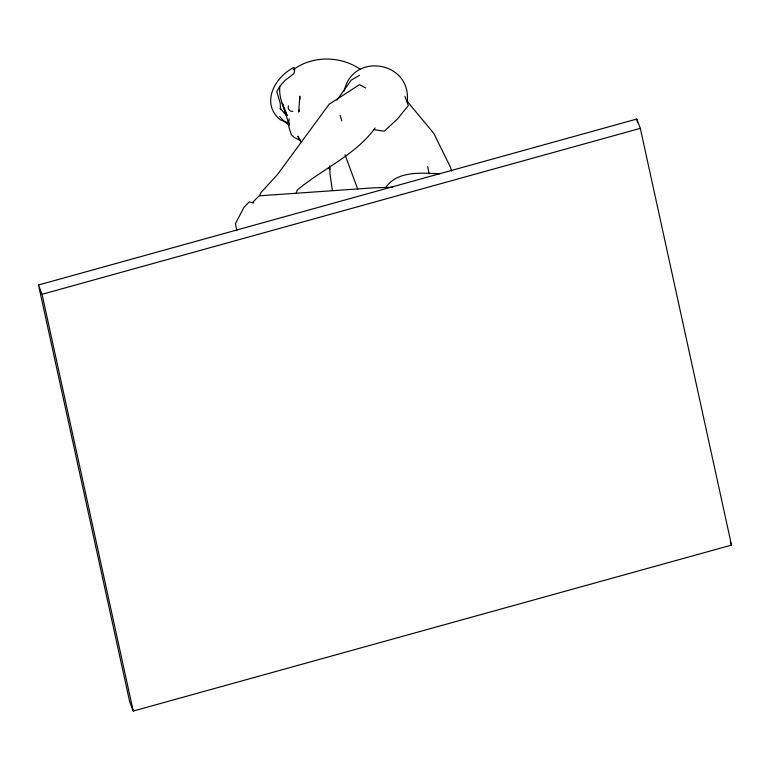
<?xml version="1.0" encoding="UTF-8"?>
<svg xmlns="http://www.w3.org/2000/svg" width="770" height="770" viewBox="0 0 770 770"><rect width="100%" height="100%" fill="white"/><g stroke="black" fill="none" stroke-linecap="round" stroke-linejoin="round"><path stroke-width="1.16" d="M289.039 118.859L288.721 126.646L291.301 134.635L294.284 137.464L300.156 140.496L297.826 136.146L300.878 141.853L299.954 140.111M279.808 86.375C278.779 96.587 282.715 106.404 287.114 115.404L282.311 103.161L289.241 125.327M299.212 109.985L298.721 112.064L299.79 96.144L299.925 99.378M344.228 91.101C352.006 52.216 410.391 60.628 407.349 100.408M288.461 105.885C287.248 108.618 289.838 111.871 292.764 111.361M296.094 193.549L297.162 190.18C322.428 168.842 355.528 155.174 375.106 127.955M259.471 195.542L261.165 192.365L277.585 174.415L329.137 104.277L359.465 84.652L365.692 87.973M385.751 187.553C397.272 170.372 421.844 173.115 439.92 173.731M336.99 100.081L351.168 80.186L359.484 75.364M252.348 202.654L259.095 195.84L373.604 187.832L392.681 187.274M293.245 69.752C312.697 55.19 341.177 55.844 360.553 69.493M38.5 284.996L636.771 119.052L640.322 128.349L731.5 545.102L133.229 711.047L129.678 701.749L38.5 284.996L42.052 294.304L133.229 711.047M42.052 294.304L640.322 128.349M373.565 129.601L384.23 131.218L397.667 118.782L408.283 105.519L404.895 96.289M253.715 202.991L249.249 201.875L243.946 207.361L235.447 223.627L236.765 230.577M288.865 123.065L280.261 119.773C260.327 103.459 274.794 76.913 293.986 67.462L294.698 69.704L294.005 73.535L284.977 80.465L279.914 86.24L276.767 91.553L280.164 103.084L280.627 109.629L280.116 108.3L286.883 115.952M289.539 125.597L283.553 120.832L279.808 116.568M328.386 167.533L330.032 169.159M407.003 101.091L433.78 133.364L450.594 167.523L451.461 170.94M730.316 542.003L731.5 545.102M345.008 154.741L357.761 189.266M340.205 115.394L341.764 120.928M636.771 119.052L637.541 122.574M427.639 166.522L429.121 173.808M332.342 190.305L329.983 173.779L329.781 165.829"/></g></svg>
